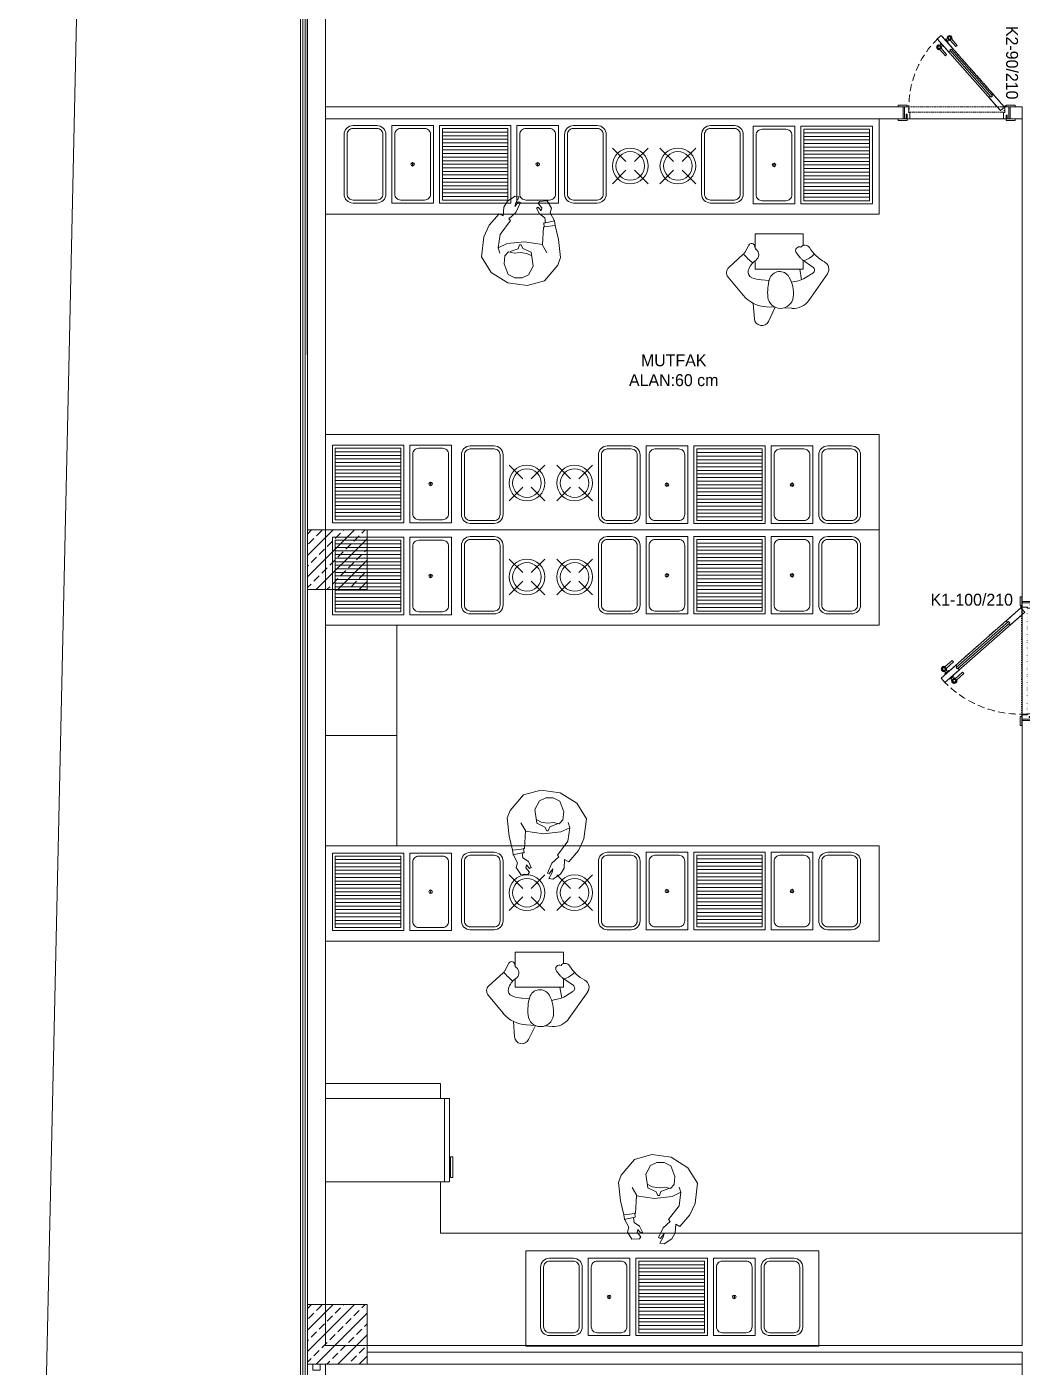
# Model space of a CAD drawing. Header units: millimetres. Extents: x 7998 to 72132, y -12523 to 5591.
# Drawn here: x 63883 to 64718, y -9872 to -8748 of the extents above; entities that cross this region are included whole.
import ezdxf

# ---------------------------------------------------------------- set-up
doc = ezdxf.new("R2010")
doc.units = ezdxf.units.MM
for name, pattern in [('DASHED', [0.75, 0.5, -0.25]), ('DOT', [0.25, 0, -0.25]), ('HIDDEN', [9.525, 6.35, -3.175])]:
    doc.linetypes.add(name, pattern=pattern)
for name, color, linetype, lineweight in [('Xray_Area', 149, 'Continuous', 50), ('Xray_Back Layer', 251, 'HIDDEN', 0), ('Xray_Concrete Arme Column', 8, 'Continuous', 35), ('Xray_Figure', 35, 'Continuous', 0), ('Xray_Furniture Permanent', 143, 'Continuous', 13), ('Xray_Furniture Temporary', 23, 'Continuous', 15), ('Xray_Partition Wall', 254, 'Continuous', 25), ('Xray_Slab', 165, 'Continuous', 15), ('Xray_Symbol No', 33, 'Continuous', 0), ('Xray_Text Area', 252, 'Continuous', 20)]:
    doc.layers.add(name, color=color, linetype=linetype, lineweight=lineweight)
doc.layers.add('Xray_Column Scan', color=7, linetype='Continuous', lineweight=13, true_color=0x525252)
doc.layers.add('Xray_Door', color=155, linetype='Continuous')
doc.styles.add('IC OLCU', font='GOTHIC.TTF', dxfattribs={"height": 13})
doc.styles.add('KAPI TEXT', font='GOTHIC.TTF', dxfattribs={"height": 12.5})

# ---------------------------------------------------------------- blocks, each defined once
blk = doc.blocks.new('2')
at = {"layer": 'Xray_Furniture Permanent', "ltscale": 70}
for p, q in [((3128.9, 10868.2), (3163.9, 10868.2)), ((3128.9, 10803.2), (3128.9, 10868.2)), ((3163.9, 10868.2), (3163.9, 10803.2)), ((3147.1, 10834.3), (3145.7, 10837)), ((3147.1, 10837), (3145.7, 10834.3)), ((3163.9, 10803.2), (3128.9, 10803.2))]:
    blk.add_line(p, q, dxfattribs=at)
blk.add_lwpolyline([(3131.4, 10810.7), (3131.4, 10860.7, -0.414214), (3136.4, 10865.7), (3156.4, 10865.7, -0.414214), (3161.4, 10860.7), (3161.4, 10810.7, -0.414214), (3156.4, 10805.7), (3136.4, 10805.7, -0.414214)], format="xyb", close=True, dxfattribs=at)
blk.add_circle((3146.4, 10835.7), 1.5, dxfattribs=at)
blk = doc.blocks.new('1')
at = {"layer": 'Xray_Furniture Permanent', "ltscale": 70}
for points in [[(3088.9, 10810.7), (3088.9, 10860.7, -0.414214), (3096.4, 10868.2), (3116.4, 10868.2, -0.414214), (3123.9, 10860.7), (3123.9, 10810.7, -0.414214), (3116.4, 10803.2), (3096.4, 10803.2, -0.414214)], [(3091.4, 10810.7), (3091.4, 10860.7, -0.414214), (3096.4, 10865.7), (3116.4, 10865.7, -0.414214), (3121.4, 10860.7), (3121.4, 10810.7, -0.414214), (3116.4, 10805.7), (3096.4, 10805.7, -0.414214)]]:
    blk.add_lwpolyline(points, format="xyb", close=True, dxfattribs=at)
blk = doc.blocks.new('ttkn')
at = {"layer": 'Xray_Furniture Permanent', "lineweight": 0, "ltscale": 70}
for p, q in [((5736.8, 13215.7), (5736.8, 13160.7)), ((5739.8, 13215.7), (5739.8, 13160.7)), ((5742.8, 13215.7), (5742.8, 13160.7)), ((5745.8, 13215.7), (5745.8, 13160.7)), ((5748.8, 13215.7), (5748.8, 13160.7)), ((5751.8, 13215.7), (5751.8, 13160.7)), ((5754.8, 13215.7), (5754.8, 13160.7)), ((5757.8, 13215.7), (5757.8, 13160.7)), ((5760.8, 13215.7), (5760.8, 13160.7)), ((5763.8, 13215.7), (5763.8, 13160.7)), ((5766.8, 13215.7), (5766.8, 13160.7)), ((5769.8, 13215.7), (5769.8, 13160.7)), ((5772.8, 13215.7), (5772.8, 13160.7)), ((5775.8, 13215.7), (5775.8, 13160.7)), ((5778.8, 13215.7), (5778.8, 13160.7)), ((5781.8, 13215.7), (5781.8, 13160.7)), ((5784.8, 13215.7), (5784.8, 13160.7)), ((5787.8, 13215.7), (5787.8, 13160.7)), ((5790.8, 13215.7), (5790.8, 13160.7))]:
    blk.add_line(p, q, dxfattribs=at)
for points in [[(5731.3, 13218.2), (5796.3, 13218.2), (5796.3, 13158.2), (5731.3, 13158.2)], [(5733.8, 13215.7), (5793.8, 13215.7), (5793.8, 13160.7), (5733.8, 13160.7)]]:
    blk.add_lwpolyline(points, close=True, dxfattribs=at)
blk = doc.blocks.new('kompor')
at = {"layer": 'Xray_Furniture Permanent', "ltscale": 70}
for p, q in [((5761.6, 12986.7), (5750.2, 12998.2)), ((5768.7, 12986.7), (5780.2, 12998.2)), ((5750.2, 12968.2), (5761.6, 12979.6)), ((5780.2, 12968.2), (5768.7, 12979.6))]:
    blk.add_line(p, q, dxfattribs=at)
for radius in [15, 12]:
    blk.add_circle((5765.2, 12983.2), radius, dxfattribs=at)
blk = doc.blocks.new('n59')
at = {"layer": 'Xray_Figure'}
for p, q in [((65.5, 286.8), (-42.5, 219.1)), ((205.6, 268.9), (65.5, 286.8)), ((-42.5, 219.1), (-116.1, 103)), ((286.4, 231.6), (205.6, 268.9)), ((365.9, 163.4), (286.4, 231.6)), ((-116.1, 103), (-134.7, -32.5)), ((-56.7, 100.4), (-80.7, 54.3)), ((17.4, 128.4), (-56.7, 100.4)), ((73.7, 122.3), (17.4, 128.4)), ((101.6, 97.4), (73.7, 122.3)), ((91.3, 57), (101.6, 97.4)), ((128.3, 170.7), (92.6, 158.5)), ((158.2, 108.1), (128.3, 170.7)), ((128.3, 170.7), (222.8, 157)), ((171.3, -14.1), (158.2, 108.1)), ((222.8, 157), (319, 83.7)), ((319, 83.7), (331.8, 95.1)), ((331.8, 95.1), (376, 46)), ((351, 133.9), (365.9, 163.4)), ((411.7, 130.3), (351, 133.9)), ((453.6, 105.7), (411.7, 130.3)), ((488.4, 52.3), (453.6, 105.7)), ((-80.7, 54.3), (-80.7, 2.2)), ((-80.7, 2.2), (-58.7, -41.8)), ((89.9, -30.3), (96.5, 17.4)), ((96.5, 17.4), (91.3, 57)), ((122.2, 30.6), (102.4, 85.6)), ((149.4, 20.3), (122.2, 30.6)), ((123.7, -3.2), (150.8, 9.3)), ((150.8, 9.3), (149.4, 20.3)), ((376, 46), (444.7, 13.8)), ((449.8, 27.1), (416.5, 53.1)), ((416.5, 53.1), (442.1, 47.3)), ((442.1, 47.3), (483.8, 23.4)), ((444.7, 13.8), (449.8, 27.1)), ((483.8, 23.4), (488.4, 52.3)), ((-134.7, -32.5), (-100.7, -153.3)), ((-58.7, -41.8), (1.4, -73.9)), ((1.4, -73.9), (97.5, -59.9)), ((74.5, -59.7), (89.9, -30.3)), ((97.5, -59.9), (123.7, -3.2)), ((153, -139.3), (171.3, -14.1)), ((-100.7, -153.3), (7.5, -245.8)), ((151.5, -136.9), (94.1, -170.8)), ((272.6, -146.1), (153, -139.3)), ((273.2, -152.4), (272.6, -146.1)), ((302.7, -148.9), (273.2, -152.4)), ((275.6, -150.9), (284.9, -227)), ((304, -161.5), (302.7, -148.9)), ((337.9, -156.9), (304, -161.5)), ((304, -161.5), (317.9, -226.4)), ((365.3, -118), (337.9, -156.9)), ((406.6, -98.7), (365.3, -118)), ((386.9, -131.2), (412.2, -110.2)), ((408.4, -136.1), (386.9, -131.2)), ((405.3, -203.2), (455.7, -171.6)), ((412.2, -110.2), (406.6, -98.7)), ((438.9, -110.2), (408.4, -136.1)), ((453.2, -119.6), (438.9, -110.2)), ((455.7, -171.6), (453.2, -119.6)), ((7.5, -245.8), (60.3, -266.1)), ((60.3, -266.1), (186.8, -251.9)), ((186.8, -251.9), (284.4, -229)), ((284.4, -229), (316.4, -224)), ((316.4, -224), (372.6, -193.7)), ((372.6, -193.7), (405.3, -203.2))]:
    blk.add_line(p, q, dxfattribs=at)
blk = doc.blocks.new('A$C03BC3B44')
at = {"layer": 'Xray_Figure'}
for p, q in [((411, 563), (463, 671)), ((579, 533), (571, 651)), ((339, 567), (282, 571)), ((413, 562), (478, 559)), ((153, 510), (9, 305)), ((657, 471), (773, 331)), ((122, 301), (180, 338)), ((208, 352), (223, 269)), ((286, 370), (232, 359)), ((263, 362), (263, 362)), ((458, 357), (516, 352)), ((201, 199), (121, 254)), ((196, 269), (566, 269)), ((196, 269), (196, 202)), ((566, 269), (566, 206)), ((659, 158), (768, 258)), ((248, 145), (218, 183)), ((566, 108), (566, 0)), ((614, 85), (645, 142)), ((196, 88), (196, 0)), ((196, 0), (566, 0))]:
    blk.add_line(p, q, dxfattribs=at)
for centre, radius, start, end in [((514, 647), 56.7, 3.8986, 154.533), ((272, 427), 145, 85.848, 144.8982), ((370, 474), 98, 6.1506, 173.2774), ((468, 313), 246, 39.6891, 87.6086), ((522, 456), 251, 173.2774, 210.58), ((120, 447), 349, 343.1831, 6.1506), ((263, 208), 154, 101.5275, 122.554), ((376, 370), 81.7, 210.58, 343.1831), ((493, 84), 270, 68.8402, 85.0412), ((574, 293), 45.5, 345.2755, 68.8402), ((732, 297), 53.3, 312.3729, 39.6891), ((60, 270), 61.4, 144.8982, 242.2019), ((-110, -52), 302, 31.1765, 62.2019), ((137, 277), 28.1, 122.554, 235.4223), ((252, 22), 194, 108.4972, 136.7613), ((488, 315), 134, 302.9054, 345.2755), ((346, -94), 395, 38.8439, 52.9994), ((182, 125), 39.2, 211.1765, 323.4936), ((155, 133), 80.2, 38.5847, 55.4223), ((226, 127), 28.3, 243.2671, 38.5847), ((589, 159), 51.7, 122.9054, 232.7554), ((542, 98), 25.7, 359.7944, 52.7554), ((705, 108), 68.3, 132.3729, 150.542), ((593, 97), 24.4, 179.7943, 330.542)]:
    blk.add_arc(centre, radius, start, end, dxfattribs=at)
blk = doc.blocks.new('*U92')
at = {"layer": 'Xray_Door', "lineweight": 0}
for p, q in [((54.9, 74.8), (49.4, 68.5)), ((49.4, 68.5), (50.7, 67.4)), ((56.2, 73.7), (50.7, 67.4)), ((54.3, 75.3), (56.5, 77.8)), ((55.6, 74.2), (54.3, 75.3)), ((55.6, 77.4), (54.4, 76.1)), ((54.4, 76.1), (54.8, 75.8)), ((55.2, 75.3), (56.6, 77)), ((56, 74.6), (55.2, 75.3)), ((55.6, 77.4), (55.9, 77.1)), ((56.8, 73.1), (55.6, 74.2)), ((56.8, 73.8), (56, 74.6)), ((56.5, 77.8), (59, 75.6)), ((56.6, 77), (58.3, 75.5)), ((59, 75.6), (56.8, 73.1)), ((58.3, 75.5), (56.8, 73.8)), ((57.5, 77.5), (57.2, 77.2)), ((58.8, 72.4), (57.3, 73.7)), ((57.5, 77.5), (58.7, 76.4)), ((57.9, 71.4), (60.8, 74.8)), ((58.3, 71.1), (57.9, 71.4)), ((59.9, 73.7), (58.4, 74.9)), ((58.7, 76.4), (58.5, 76.1)), ((60.8, 74.8), (61.3, 74.4)), ((61.9, 67.9), (62.4, 67.5)), ((62.4, 67.5), (65.3, 70.8)), ((63.2, 68.5), (64.7, 67.2)), ((66.4, 69.1), (64.2, 66.6)), ((64.3, 69.7), (65.8, 68.5)), ((65.3, 70.8), (64.9, 71.2)), ((66.3, 68.4), (64.9, 66.7)), ((68, 66.9), (66.3, 68.4)), ((68.9, 66.9), (66.4, 69.1)), ((67.2, 69), (66.9, 68.7)), ((68.5, 67.9), (67.2, 69)), ((68.5, 67.9), (68.2, 67.6)), ((64.8, 66.1), (59.3, 59.8)), ((60.5, 58.7), (59.3, 59.8)), ((66.1, 65), (60.5, 58.7)), ((64.2, 66.6), (65.4, 65.5)), ((64.9, 66.7), (65.7, 66)), ((65.4, 65.5), (66.7, 64.4)), ((65.7, 66), (66.5, 65.3)), ((66.5, 65.3), (68, 66.9)), ((66.7, 64.4), (68.9, 66.9)), ((67.4, 64.7), (67.1, 64.9)), ((68.5, 65.9), (67.4, 64.7)), ((68.5, 65.9), (68.2, 66.2))]:
    blk.add_line(p, q, dxfattribs=at)
blk.add_lwpolyline([(55.9, 63.5), (57.3, 62.3), (68.1, 74.6), (64.4, 77.9), (53.5, 65.6), (54.8, 64.5)], dxfattribs=at)
blk.add_lwpolyline([(55.3, 65.1), (56.4, 64.1), (17.8, 20.3), (16.7, 21.3)], close=True, dxfattribs=at)
at = {"color": 250, "lineweight": 0, "true_color": 0x1c1c1c}
blk.add_wipeout([(0, 14), (100, 14), (100, -6), (0, -6)], dxfattribs=at).dxf.layer = 'Xray_Back Layer'
at = {"layer": 'Xray_Back Layer', "color": 250, "linetype": 'DOT', "lineweight": 0, "ltscale": 6, "true_color": 0x454545}
blk.add_lwpolyline([(95.1, 10), (95.1, 5.5), (4.8, 5.5), (4.8, 10)], close=True, dxfattribs=at)
at = {"layer": 'Xray_Door', "lineweight": 0}
for p, q in [((3.7, 10.5), (4.9, 10.5)), ((4.3, 9.9), (4.3, 11.1))]:
    blk.add_line(p, q, dxfattribs=at)
for points in [[(64.4, 77.9), (68.1, 74.6), (9.1, 7.7), (5.4, 11)], [(3.5, 10), (3.5, 10), (3.5, 10), (-4, 10), (-4, 11.3), (-3.8, 11.5), (3.3, 11.5), (3.5, 11.3)], [(96.4, 10), (96.4, 10), (96.4, 10), (104, 10), (104, 11.3), (103.8, 11.5), (96.6, 11.5), (96.4, 11.3)], [(3.5, 2), (2.5, 2), (2.5, 0), (-4, 0), (-4, -1.3), (-3.8, -1.5), (3.3, -1.5), (3.5, -1.3), (3.5, 2)], [(3.5, 0), (3.5, 3), (2.5, 3), (2.5, 0), (1.2, 0), (1.2, 10), (4.7, 10), (4.7, 10), (4.7, 10), (4.7, 5.4), (5.7, 5.4), (5.7, 0)], [(96.4, 0), (96.4, 4), (97.4, 4), (97.4, 0), (98.7, 0), (98.7, 10), (95.2, 10), (95.2, 10), (95.2, 10), (95.2, 5.4), (94.2, 5.4), (94.2, 0)], [(96.4, 3.5), (97.4, 3.5), (97.4, 0), (104, 0), (104, -1.3), (103.8, -1.5), (96.6, -1.5), (96.4, -1.3), (96.4, 3.5)]]:
    blk.add_lwpolyline(points, close=True, dxfattribs=at)
at = {"layer": 'Xray_Door', "linetype": 'DASHED', "lineweight": 0, "ltscale": 12}
blk.add_lwpolyline([(94.4, 6, 0.230024), (64.4, 77.9), (5.4, 11)], format="xyb", dxfattribs=at)
at = {"layer": 'Xray_Door', "lineweight": 0}
blk.add_lwpolyline([(17.5, 22.2), (16.2, 23.3), (5.4, 11), (9.1, 7.7), (20, 20), (18.6, 21.3)], dxfattribs=at)
blk.add_circle((4.3, 10.5), 0.5, dxfattribs=at)
at = {"layer": 'Xray_Partition Wall', "lineweight": 0}
for p, q in [((0, 0), (0, 10)), ((100, 10), (100, 0))]:
    blk.add_line(p, q, dxfattribs=at)
blk = doc.blocks.new('*U91')
at = {"layer": 'Xray_Door', "lineweight": 0}
for p, q in [((48.9, 67.8), (50.9, 70.1)), ((50, 66.8), (48.9, 67.8)), ((50, 69.6), (49, 68.5)), ((49, 68.5), (49.3, 68.3)), ((49.6, 67.8), (51, 69.3)), ((50.4, 67.1), (49.6, 67.8)), ((50, 69.6), (50.3, 69.4)), ((50.9, 70.1), (53.1, 68.1)), ((51, 69.3), (52.5, 67.9)), ((53.1, 68.1), (51.1, 65.8)), ((52.5, 67.9), (51.1, 66.4)), ((51.7, 69.8), (51.5, 69.5)), ((51.7, 69.8), (52.9, 68.8)), ((52.9, 68.8), (52.6, 68.5)), ((49.4, 67.3), (44.5, 61.7)), ((44.5, 61.7), (45.6, 60.7)), ((50.6, 66.3), (45.6, 60.7)), ((51.1, 65.8), (50, 66.8)), ((51.1, 66.4), (50.4, 67.1)), ((52.9, 65.2), (51.6, 66.3)), ((52.1, 64.3), (54.8, 67.3)), ((52.5, 64), (52.1, 64.3)), ((53.9, 66.3), (52.6, 67.5)), ((58.3, 59.5), (53.4, 53.9)), ((59.4, 58.5), (54.5, 52.9)), ((54.8, 67.3), (55.1, 67)), ((55.7, 61.1), (56.1, 60.8)), ((56.1, 60.8), (58.8, 63.8)), ((56.9, 61.6), (58.2, 60.5)), ((59.7, 62.2), (57.8, 60)), ((57.8, 60), (58.9, 59)), ((57.9, 62.8), (59.2, 61.6)), ((58.8, 63.8), (58.4, 64.1)), ((59.7, 61.6), (58.4, 60.1)), ((58.4, 60.1), (59.1, 59.4)), ((58.9, 59), (60, 58)), ((59.1, 59.4), (59.9, 58.7)), ((62, 60.2), (59.7, 62.2)), ((61.2, 60.2), (59.7, 61.6)), ((59.9, 58.7), (61.2, 60.2)), ((60, 58), (62, 60.2)), ((60.5, 62.1), (60.2, 61.8)), ((60.7, 58.2), (60.4, 58.4)), ((61.6, 61.1), (60.5, 62.1)), ((61.7, 59.3), (60.7, 58.2)), ((61.6, 61.1), (61.4, 60.8)), ((61.7, 59.3), (61.4, 59.6)), ((54.5, 52.9), (53.4, 53.9))]:
    blk.add_line(p, q, dxfattribs=at)
blk.add_lwpolyline([(50.3, 57.2), (51.5, 56.1), (61.3, 67.1), (57.9, 70.1), (48.2, 59), (49.3, 58.1)], dxfattribs=at)
at = {"color": 250, "lineweight": 0, "true_color": 0x1c1c1c}
blk.add_wipeout([(0, 14), (90, 14), (90, -6), (0, -6)], dxfattribs=at).dxf.layer = 'Xray_Back Layer'
at = {"layer": 'Xray_Back Layer', "color": 250, "linetype": 'DOT', "lineweight": 0, "ltscale": 6, "true_color": 0x454545}
blk.add_lwpolyline([(85.1, 10), (85.1, 5.5), (4.8, 5.5), (4.8, 10)], close=True, dxfattribs=at)
at = {"layer": 'Xray_Door', "lineweight": 0}
for p, q in [((3.7, 10.5), (4.9, 10.5)), ((4.3, 9.9), (4.3, 11.1))]:
    blk.add_line(p, q, dxfattribs=at)
for points in [[(57.9, 70.1), (61.3, 67.1), (8.2, 7), (4.8, 9.9)], [(49.7, 58.6), (50.8, 57.7), (16, 18.3), (15, 19.2)], [(3.5, 10), (3.5, 10), (3.5, 10), (-4, 10), (-4, 11.3), (-3.8, 11.5), (3.3, 11.5), (3.5, 11.3)], [(86.4, 10), (86.4, 10), (86.4, 10), (94, 10), (94, 11.3), (93.8, 11.5), (86.6, 11.5), (86.4, 11.3)], [(3.5, 2), (2.5, 2), (2.5, 0), (-4, 0), (-4, -1.3), (-3.8, -1.5), (3.3, -1.5), (3.5, -1.3), (3.5, 2)], [(3.5, 0), (3.5, 3), (2.5, 3), (2.5, 0), (1.2, 0), (1.2, 10), (4.7, 10), (4.7, 10), (4.7, 10), (4.7, 5.4), (5.7, 5.4), (5.7, 0)], [(86.4, 0), (86.4, 4), (87.4, 4), (87.4, 0), (88.7, 0), (88.7, 10), (85.2, 10), (85.2, 10), (85.2, 10), (85.2, 5.4), (84.2, 5.4), (84.2, 0)], [(86.4, 3.5), (87.4, 3.5), (87.4, 0), (94, 0), (94, -1.3), (93.8, -1.5), (86.6, -1.5), (86.4, -1.3), (86.4, 3.5)]]:
    blk.add_lwpolyline(points, close=True, dxfattribs=at)
at = {"layer": 'Xray_Door', "linetype": 'DASHED', "lineweight": 0, "ltscale": 12}
blk.add_lwpolyline([(85, 5.4, 0.230024), (57.9, 70.1), (4.8, 9.9)], format="xyb", dxfattribs=at)
at = {"layer": 'Xray_Door', "lineweight": 0}
blk.add_lwpolyline([(15.7, 20), (14.6, 21), (4.8, 9.9), (8.2, 7), (18, 18), (16.7, 19.1)], dxfattribs=at)
blk.add_circle((4.3, 10.5), 0.5, dxfattribs=at)
at = {"layer": 'Xray_Partition Wall', "lineweight": 0}
for p, q in [((0, 0), (0, 10)), ((90, 10), (90, 0))]:
    blk.add_line(p, q, dxfattribs=at)

msp = doc.modelspace()

# ---------------------------------------------------------------- hatches: boundary and pattern name
at = {"layer": 'Xray_Column Scan', "linetype": 'Continuous', "lineweight": 0}
h = msp.add_hatch(dxfattribs=at)
h.set_pattern_fill('ANSI33', color=256, scale=2)
h.set_pattern_definition([(45, (53883.708, -21006.314), (-8.980256, 8.980256), []), (45, (53892.688, -21006.314), (-8.980256, 8.980256), [6.35, -3.175])])
h.paths.add_polyline_path([(64118.2, -9219.9), (64118.2, -9169.9), (64168.2, -9169.9), (64168.2, -9219.9)])
h = msp.add_hatch(dxfattribs=at)
h.set_pattern_fill('ANSI33', color=256, scale=2)
h.set_pattern_definition([(45, (53883.708, -21656.314), (-8.980256, 8.980256), []), (45, (53892.688, -21656.314), (-8.980256, 8.980256), [6.35, -3.175])])
h.paths.add_polyline_path([(64118.2, -9869.9), (64118.2, -9819.9), (64168.2, -9819.9), (64168.2, -9869.9)])

# ---------------------------------------------------------------- linework, layer by layer
at = {"layer": 'Xray_Area', "linetype": 'Continuous', "lineweight": 0}
msp.add_lwpolyline([(67058.6, -7106.2), (66804.1, -7131.1), (65519, -7257), (65528.9, -6726.3), (64107.5, -6669.6), (63969.8, -6663.5), (63918, -9021.5), (63882.5, -10621.1), (68003.6, -10621.1), (68006.9, -10369.6), (67810, -9689.3)], close=True, dxfattribs=at)
msp.add_lwpolyline([(64118.2, -10519.9), (67118.2, -10519.9), (67118.2, -7439.9), (65519, -7439.9), (65519, -6829.9), (64118, -6829.9), (64118.2, -10519.9)], dxfattribs=at)
at = {"layer": 'Xray_Concrete Arme Column', "linetype": 'Continuous', "lineweight": 0}
msp.add_line((64118, -8489.4), (64118, -9022.9), dxfattribs=at)
for points in [[(64118.2, -9219.9), (64118.2, -9169.9), (64168.2, -9169.9), (64168.2, -9219.9), (64118.2, -9219.9)], [(64118.2, -9869.9), (64118.2, -9819.9), (64168.2, -9819.9), (64168.2, -9869.9), (64118.2, -9869.9)]]:
    msp.add_lwpolyline(points, dxfattribs=at)
at = {"layer": 'Xray_Door', "lineweight": 0}
msp.add_lwpolyline([(64122.7, -9875), (64122.7, -9869.9), (64128.7, -9869.9), (64128.7, -9875)], close=True, dxfattribs=at)
at = {"layer": 'Xray_Furniture Permanent', "linetype": 'Continuous', "lineweight": 0}
for p, q in [((64133.2, -9342.4), (64193.2, -9342.4)), ((64229.9, -9634.3), (64133.2, -9634.3)), ((64229.9, -9647), (64229.9, -9634.3)), ((64229.9, -9759.9), (64229.9, -9717)), ((64718, -9759.9), (64229.9, -9759.9))]:
    msp.add_line(p, q, dxfattribs=at)
for points in [[(64133.2, -8824.9), (64133.2, -8904.9), (64598, -8904.9), (64598, -8824.9)], [(64598, -9169.9), (64598, -9089.9), (64133.2, -9089.9), (64133.2, -9169.9)], [(64598, -9169.9), (64598, -9249.9), (64133.2, -9249.9), (64133.2, -9169.9)], [(64133.2, -9249.9), (64193.2, -9249.9), (64193.2, -9434.9), (64133.2, -9434.9)], [(64598, -9434.9), (64598, -9514.9), (64133.2, -9514.9), (64133.2, -9434.9)], [(64238.1, -9713.4), (64240.1, -9713.4), (64240.1, -9695.8), (64238.1, -9695.8)], [(64547.4, -9774.7), (64547.4, -9854.7), (64301.3, -9854.7), (64301.3, -9774.7)]]:
    msp.add_lwpolyline(points, close=True, dxfattribs=at)
for points in [[(64237.2, -9647), (64133.2, -9647), (64133.2, -9717), (64237.2, -9717)], [(64233.2, -9717), (64233.2, -9647)], [(64237.2, -9647), (64237.2, -9717)]]:
    msp.add_lwpolyline(points, dxfattribs=at)
at = {"layer": 'Xray_Furniture Temporary', "lineweight": 0, "transparency": 33554610}
msp.add_lwpolyline([(64718, -9869.9), (64133.2, -9869.9), (64133.2, -9884.9), (64718, -9884.9)], close=True, dxfattribs=at)
at = {"layer": 'Xray_Partition Wall', "lineweight": 0}
for points in [[(64133.2, -9169.9), (64118.2, -9169.9), (64118.2, -8569.9), (64133.2, -8569.9)], [(64718, -8814.9), (64718, -8824.9), (64133.2, -8824.9), (64133.2, -8814.9)], [(64133.2, -9219.9), (64118.2, -9219.9), (64118.2, -9819.9), (64133.2, -9819.9)], [(64718, -9859.9), (64718, -9869.9), (64168.2, -9869.9), (64168.2, -9859.9)], [(64133.2, -10469.9), (64118.2, -10469.9), (64118.2, -9869.9), (64133.2, -9869.9)]]:
    msp.add_lwpolyline(points, close=True, dxfattribs=at)
at = {"layer": 'Xray_Slab', "linetype": 'Continuous', "lineweight": 0}
for points in [[(64112.2, -6823.9), (65525, -6823.9), (65525, -7433.4), (67124.2, -7433.9), (67124.2, -10525.9), (64112.2, -10525.9)], [(64114.2, -6825.9), (65523, -6825.9), (65523, -7435.4), (67122.2, -7435.9), (67122.2, -10523.9), (64114.2, -10523.9)], [(64116.2, -6827.9), (65521, -6827.9), (65521, -7437.4), (67120.2, -7437.9), (67120.2, -10521.9), (64116.2, -10521.9)]]:
    msp.add_lwpolyline(points, close=True, dxfattribs=at)

# ---------------------------------------------------------------- block references
at = {"layer": 'Xray_Figure', "linetype": 'Continuous', "lineweight": 0, "xscale": 0.1202347831973165, "yscale": 0.1202347831973165, "zscale": 0.1202347831973165}
for p, rotation in [((64298.6, -8948.6), 90), ((64317.8, -9404.3), 269.9999999999999), ((64411.1, -9710.3), 269.9999999999999)]:
    msp.add_blockref('n59', p, dxfattribs=dict(at, rotation=rotation))
at = {"layer": 'Xray_Figure', "color": 0, "linetype": 'Continuous', "lineweight": 0, "xscale": 0.10925, "yscale": 0.10925, "zscale": 0.10925, "rotation": 180}
for p in [(64555.6, -8921.5), (64354.3, -9524.2)]:
    msp.add_blockref('A$C03BC3B44', p, dxfattribs=at)
at = {"layer": 'Xray_Furniture Permanent', "linetype": 'Continuous', "lineweight": 0}
for name, p in [('1', (61060, -19698.7)), ('2', (61060, -19698.7)), ('1', (61360, -19698.7)), ('2', (61363.3, -19699.3)), ('1', (61273.4, -20043.6)), ('2', (61273.4, -20043.6)), ('1', (61273.4, -20308.6)), ('2', (61273.4, -20308.6)), ('1', (61224.9, -20649.2)), ('2', (61224.9, -20649.2))]:
    msp.add_blockref(name, p, dxfattribs=at)
at = {"layer": 'Xray_Furniture Permanent', "linetype": 'Continuous', "lineweight": 0, "xscale": -1}
for name, p, rotation in [('ttkn', (77447.1, -3099.2), 90.00000000000007), ('1', (61273.4, 1703.8), 180), ('2', (61273.4, 1703.8), 180), ('ttkn', (51284.1, -14895.7), 270.0000000000001), ('ttkn', (77357.2, -3444.7), 90), ('kompor', (77285.5, -3444.1), 90), ('kompor', (77325.5, -3444.1), 90), ('ttkn', (77357.2, -3709.7), 90), ('kompor', (77285.5, -3709.1), 90), ('kompor', (77325.5, -3709.1), 90)]:
    msp.add_blockref(name, p, dxfattribs=dict(at, rotation=rotation))
for name, p in [('2', (67457.8, -19698.7)), ('1', (67457.8, -19698.7)), ('2', (67367.9, -20044.2)), ('1', (67371.2, -20043.6)), ('2', (67671.2, -20043.6)), ('1', (67671.2, -20043.6)), ('2', (67367.9, -20309.2)), ('1', (67371.2, -20308.6)), ('2', (67671.2, -20308.6)), ('1', (67671.2, -20308.6)), ('2', (67622.7, -20649.2)), ('1', (67622.7, -20649.2))]:
    msp.add_blockref(name, p, dxfattribs=at)
at = {"layer": 'Xray_Furniture Permanent', "linetype": 'Continuous', "lineweight": 0}
for name, p, rotation in [('ttkn', (51374.1, -3099.8), 270), ('kompor', (51405.8, -3099.2), 270), ('kompor', (51445.8, -3099.2), 270), ('ttkn', (77357.2, -14895.1), 90.00000000000001), ('2', (67367.9, 1704.4), 180), ('1', (67371.2, 1703.8), 180), ('2', (67671.2, 1703.8), 180), ('1', (67671.2, 1703.8), 180), ('kompor', (77285.5, -14895.7), 90.00000000000001), ('kompor', (77325.5, -14895.7), 90.00000000000001), ('ttkn', (51284.1, -3444.1), 269.9999999999999), ('ttkn', (51284.1, -3709.1), 269.9999999999999), ('ttkn', (51235.6, -4049.7), 269.9999999999999)]:
    msp.add_blockref(name, p, dxfattribs=dict(at, rotation=rotation))

# ---------------------------------------------------------------- texts
at = {"layer": 'Xray_Text Area', "linetype": 'Continuous', "lineweight": 0, "insert": (64425.5, -9035.9), "char_height": 10, "attachment_point": 5, "style": 'IC OLCU'}
msp.add_mtext_dynamic_manual_height_columns('MUTFAK\\PALAN:60 cm', width=489.629, gutter_width=65, heights=[0], dxfattribs=at)

# ---------------------------------------------------------------- next in the draw order: block references
at = {"layer": 'Xray_Door', "lineweight": 0, "xscale": -1}
for name, p, rotation in [('*U91', (64708, -8824.9), 359.9999999999324), ('*U92', (64727.8, -9229.9), 89.9999999999323)]:
    msp.add_blockref(name, p, dxfattribs=dict(at, rotation=rotation))

# ---------------------------------------------------------------- next in the draw order: linework, layer by layer
at = {"color": 242, "lineweight": 0, "true_color": 0xcd2027}
msp.add_lwpolyline([(64718, -8824.9), (64133.2, -8824.9), (64133.2, -9854.2), (64718, -9854.2)], close=True, dxfattribs=at)

# ---------------------------------------------------------------- next in the draw order: texts
at = {"layer": 'Xray_Symbol No', "lineweight": 0, "style": 'KAPI TEXT'}
msp.add_text('K2-90/210', height=10, rotation=270, dxfattribs=at).set_placement((64704.5, -8746.9, -6027.2))
msp.add_text('K1-100/210', height=10, dxfattribs=at).set_placement((64641.1, -9233.4, -6027.2))

doc.saveas('drawing.dxf')
